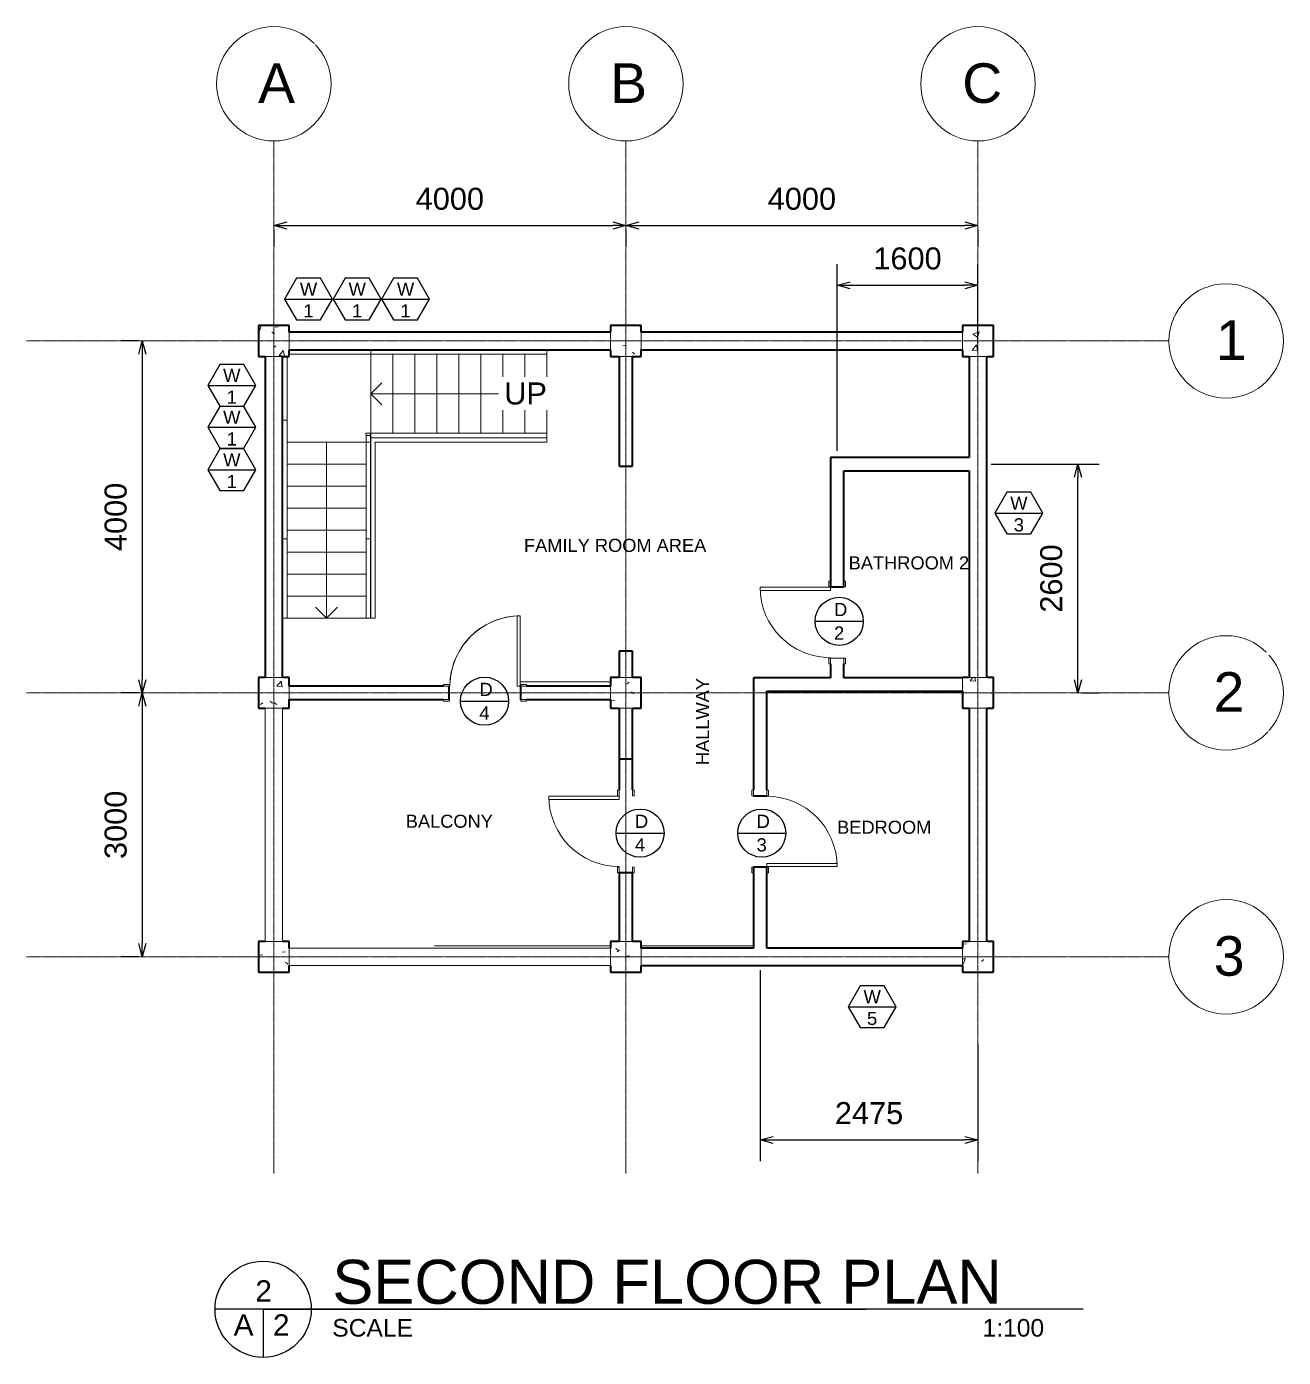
# Model space of a CAD drawing. Header units: inches. Extents: x -1 to 315328, y 6829 to 107833.
# Drawn here: x 106158 to 120437, y 85995 to 101121 of the extents above; entities that cross this region are included whole.
import ezdxf

# ---------------------------------------------------------------- set-up
doc = ezdxf.new("R2010")
doc.units = ezdxf.units.IN
doc.header["$MEASUREMENT"] = 0
for name, pattern in [('Dash', [6.35, 3.175, -3.175]), ('Grid Line', [22.225, 12.7, -3.175, 3.175, -3.175]), ('Overhead', [3.96875, 2.38125, -1.5875])]:
    doc.linetypes.add(name, pattern=pattern)
for name, color, linetype, lineweight in [('A-ANNO-DIMS', 211, 'Continuous', 9), ('A-DOOR', 31, 'Continuous', 18), ('A-FLOR-HRAL', 11, 'Continuous', 9), ('A-WALL', 113, 'Continuous', 18), ('S-BEAM', 12, 'Continuous', 9), ('S-COLS', 52, 'Continuous', 9), ('S-COLS-HDLN', 52, 'Dash', 9), ('S-GRID', 1, 'Continuous', 9), ('S-GRID-IDEN', 1, 'Continuous', 9), ('S-STRS', 31, 'Continuous', 9), ('S-STRS-ANNO', 31, 'Continuous', 9), ('S-STRS-IDEN', 31, 'Continuous', 9)]:
    doc.layers.add(name, color=color, linetype=linetype, lineweight=lineweight)
doc.layers.add('TEXTS', color=2, linetype='Continuous')
doc.styles.add('Arial', font='arial.ttf', dxfattribs={"height": 250})
doc.styles.add('Arial_1', font='arial.ttf', dxfattribs={"height": 450})
doc.styles.get("Standard").update_dxf_attribs({"font": 'arial.ttf'})
doc.dimstyles.new('Arrow_-_2_5mm_Arial', dxfattribs={"dimscale": 304.8, "dimtxt": 255.06485, "dimasz": 0.492126, "dimexe": 0.787402, "dimexo": 0.492126, "dimgap": 0.574147, "dimtad": 1, "dimdec": 0, "dimzin": 0, "dimdsep": 46, "dimtxsty": 'Arial', "dimblk1": 'OPEN30', "dimblk2": 'OPEN30', "dimsah": 1, "dimcen": 0.09, "dimazin": 0, "dimtfac": 1, "dimtdec": 4, "dimtix": 1, "dimtmove": 0, "dimatfit": 3, "dimfxl": 1, "dimtvp": 1, "dimtfill": 1, "dimtolj": 1, "dimtzin": 0, "dimarcsym": 2})
pattern_1 = [(50, (116336.9, 100500.4), (728.737, -63.756), [76.2, -838.2]), (355, (116336.9, 100500.4), (-140.97, 764.228), [60.96, -670.56]), (100.451, (116397.65, 100495.1), (587.77, 700.467), [64.76, -712.36]), (46.184, (116336.9, 100703.6), (1084.316, -168.17), [114.3, -1257.3]), (96.636, (116427.3, 100689.6), (949.61, 989.71), [97.14, -1068.54]), (351.184, (116336.9, 100703.6), (949.62, 989.7), [91.44, -1005.84]), (21, (116438.5, 100652.8), (606.458, -409.06), [76.2, -838.2]), (326, (116438.5, 100652.8), (247.21, 736.753), [60.96, -670.56]), (71.451, (116489.06, 100618.7), (853.67, 327.685), [64.76, -712.36]), (37.5, (116336.92, 100500.41), (12.3547, 338.22), [33.528, -628.904, 33.528, -647.192, -673.1]), (37.5, (116336.92, 100500.41), (12.3547, 338.22), [-1343.152, 33.528, -639.572]), (7.5, (116336.92, 100500.4), (267.279, 400.722), [33.528, -354.584, 33.528, -613.664, -256.54]), (7.5, (116336.92, 100500.4), (267.279, 400.722), [-1035.304, 33.528, -223.012]), (327.5, (116110.36, 100500.41), (542.3633, -22.9153), [33.528, -220.472, 33.528, -758.952, -1051.56]), (327.5, (116110.36, 100500.41), (542.3633, -22.9153), [-1046.48, 33.528, -1018.032]), (317.5, (116008.76, 100500.4), (592.517, 101.707), [33.528, -296.672, 33.528, -492.76, -746.76]), (317.5, (116008.76, 100500.4), (592.517, 101.707), [-856.488, 33.528, -713.232])]

# ---------------------------------------------------------------- blocks, each defined once
blk = doc.blocks.new('Top Rail Type - Top Rail_Internal_-425698-2F')
at = {"layer": 'A-FLOR-HRAL'}
for p, q in [((-7269, -3853), (-7269, -3128)), ((-7219, -3128), (-7219, -3853)), ((-7194, -3053), (-6269, -3053)), ((-6269, -3103), (-7194, -3103)), ((-6269, -3053), (-4269, -3053)), ((-6269, -3053), (-6269, -3103)), ((-4269, -3103), (-6269, -3103)), ((-4269, -3053), (-4269, -3103)), ((-7269, -3853), (-7219, -3853)), ((-7219, -5203), (-7269, -5203))]:
    blk.add_line(p, q, dxfattribs=at)
blk = doc.blocks.new('Top Rail Type - Top Rail_Internal_-V1-2F')
at = {"layer": 'A-FLOR-HRAL'}
for p, q in [((-7269, -3128), (-7269, -3853)), ((-7219, -3128), (-7219, -3853)), ((-6269, -3053), (-7194, -3053)), ((-6269, -3103), (-7194, -3103)), ((-4269, -3053), (-6269, -3053)), ((-4269, -3103), (-6269, -3103)), ((-4269, -3103), (-4269, -3053)), ((-7269, -3853), (-7269, -6103)), ((-7219, -3853), (-7219, -6103)), ((-7219, -6103), (-7269, -6103))]:
    blk.add_line(p, q, dxfattribs=at)
blk = doc.blocks.new('Top Rail Type - Top Rail_Internal_-425710-2F')
at = {"layer": 'A-FLOR-HRAL'}
for p, q in [((-6275, -4002), (-6324, -4002)), ((-6324, -4002), (-6319, -4022)), ((-6320, -4021), (-6270, -4033)), ((-6320, -4103), (-6320, -4021)), ((-6275, -4002), (-4269, -4002)), ((-6264, -4052), (-6275, -4002)), ((-6270, -4033), (-6270, -4103)), ((-4269, -4002), (-4269, -4052)), ((-6320, -4103), (-6270, -4103)), ((-6270, -5203), (-6320, -5203))]:
    blk.add_line(p, q, dxfattribs=at)
blk = doc.blocks.new('Top Rail Type - Top Rail_Internal_-V2-2F')
at = {"layer": 'A-FLOR-HRAL'}
for p, q in [((-6295, -4027), (-6320, -4027)), ((-6320, -4027), (-6320, -4103)), ((-6270, -4027), (-6295, -4027)), ((-6270, -4027), (-6270, -4103)), ((-6269, -4027), (-6269, -4002)), ((-6269, -4052), (-6269, -4027)), ((-4269, -4052), (-6269, -4052)), ((-4269, -4052), (-4269, -4002)), ((-6320, -4103), (-6320, -6103)), ((-6270, -4103), (-6270, -6103)), ((-6270, -6103), (-6320, -6103))]:
    blk.add_line(p, q, dxfattribs=at)
blk = doc.blocks.new('M_Concrete-Square-Column - 350 x 350mm 2-448468-2F')
at = {"layer": 'S-COLS-HDLN', "linetype": 'Continuous'}
h = blk.add_hatch(dxfattribs=at)
h.set_pattern_fill('FP_2', color=256, style=0, pattern_type=2)
h.set_pattern_definition([(50, (7369.5, 9952.54), (728.737, -63.756), [76.2, -838.2]), (355, (7369.5, 9952.54), (-140.97, 764.228), [60.96, -670.56]), (100.451, (7430.2, 9947.2), (587.77, 700.467), [64.76, -712.36]), (46.184, (7369.5, 10155.7), (1084.316, -168.17), [114.3, -1257.3]), (96.636, (7459.9, 10141.7), (949.61, 989.71), [97.14, -1068.54]), (351.184, (7369.5, 10155.7), (949.62, 989.7), [91.44, -1005.84]), (21, (7471.1, 10104.94), (606.458, -409.06), [76.2, -838.2]), (326, (7471.1, 10104.94), (247.21, 736.753), [60.96, -670.56]), (71.451, (7521.6, 10070.85), (853.67, 327.685), [64.76, -712.36]), (37.5, (7369.5, 9952.54), (12.3547, 338.22), [33.528, -628.904, 33.528, -647.192, -673.1]), (37.5, (7369.5, 9952.54), (12.3547, 338.22), [-1343.152, 33.528, -639.572]), (7.5, (7369.5, 9952.54), (267.279, 400.722), [33.528, -354.584, 33.528, -613.664, -256.54]), (7.5, (7369.5, 9952.54), (267.279, 400.722), [-1035.304, 33.528, -223.012]), (327.5, (7142.92, 9952.54), (542.3633, -22.9153), [33.528, -220.472, 33.528, -758.952, -1051.56]), (327.5, (7142.92, 9952.54), (542.3633, -22.9153), [-1046.48, 33.528, -1018.032]), (317.5, (7041.3, 9952.54), (592.517, 101.707), [33.528, -296.672, 33.528, -492.76, -746.76]), (317.5, (7041.3, 9952.54), (592.517, 101.707), [-856.488, 33.528, -713.232])])
h.paths.add_polyline_path([(175, -175), (175, 175), (-175, 175), (-175, -175), (-140, -175)])
at = {"layer": 'S-COLS', "lineweight": 35}
for p, q in [((-100, 175), (-175, 175)), ((-175, 175), (-175, -175)), ((175, 175), (100, 175)), ((175, 100), (175, 175)), ((175, -175), (175, -100)), ((-175, -175), (175, -175))]:
    blk.add_line(p, q, dxfattribs=at)
blk = doc.blocks.new('_Open30')
at = {"color": 0, "linetype": 'ByBlock', "lineweight": -2}
for p, q in [((-1, 0.27), (0, 0)), ((0, 0), (-1, -0.27)), ((0, 0), (-1, 0))]:
    blk.add_line(p, q, dxfattribs=at)
blk = doc.blocks.new('*D65')
at = {"layer": 'A-ANNO-DIMS', "color": 0, "lineweight": -2, "transparency": 16777216}
for p, q in [((108967, 98816), (108967, 98620)), ((109117, 98860), (112817, 98860)), ((112967, 98816), (112967, 98620))]:
    blk.add_line(p, q, dxfattribs=at)
at = {"layer": 'Defpoints', "color": 0, "transparency": 16777216}
for p in [(108967, 98966), (112967, 98966), (112967, 98860)]:
    blk.add_point(p, dxfattribs=at)
at = {"layer": 'A-ANNO-DIMS', "color": 0, "lineweight": -2, "transparency": 16777216, "xscale": 150, "yscale": 150, "zscale": 150, "rotation": 180}
blk.add_blockref('_Open30', (108967, 98860), dxfattribs=at)
at = {"layer": 'A-ANNO-DIMS', "color": 0, "lineweight": -2, "transparency": 16777216, "xscale": 150, "yscale": 150, "zscale": 150}
blk.add_blockref('_Open30', (112967, 98860), dxfattribs=at)
at = {"layer": 'A-ANNO-DIMS', "color": 0, "transparency": 16777216, "insert": (110967, 99162), "char_height": 250, "width": 922.94, "attachment_point": 5, "style": 'Arial'}
blk.add_mtext('\\A1;4000', dxfattribs=at)
blk = doc.blocks.new('*D66')
at = {"layer": 'A-ANNO-DIMS', "color": 0, "lineweight": -2, "transparency": 16777216}
for p, q in [((112967, 98816), (112967, 98620)), ((113117, 98860), (116817, 98860)), ((116967, 98816), (116967, 98620))]:
    blk.add_line(p, q, dxfattribs=at)
at = {"layer": 'Defpoints', "color": 0, "transparency": 16777216}
for p in [(112967, 98966), (116967, 98966), (116967, 98860)]:
    blk.add_point(p, dxfattribs=at)
at = {"layer": 'A-ANNO-DIMS', "color": 0, "lineweight": -2, "transparency": 16777216, "xscale": 150, "yscale": 150, "zscale": 150, "rotation": 180}
blk.add_blockref('_Open30', (112967, 98860), dxfattribs=at)
at = {"layer": 'A-ANNO-DIMS', "color": 0, "lineweight": -2, "transparency": 16777216, "xscale": 150, "yscale": 150, "zscale": 150}
blk.add_blockref('_Open30', (116967, 98860), dxfattribs=at)
at = {"layer": 'A-ANNO-DIMS', "color": 0, "transparency": 16777216, "insert": (114967, 99162), "char_height": 250, "width": 922.94, "attachment_point": 5, "style": 'Arial'}
blk.add_mtext('\\A1;4000', dxfattribs=at)
blk = doc.blocks.new('*D67')
at = {"layer": 'A-ANNO-DIMS', "color": 0, "lineweight": -2, "transparency": 16777216}
for p, q in [((107430, 97548), (107233, 97548)), ((107473, 97398), (107473, 93698)), ((107430, 93548), (107233, 93548))]:
    blk.add_line(p, q, dxfattribs=at)
at = {"layer": 'Defpoints', "color": 0, "transparency": 16777216}
for p in [(107580, 97548), (107473, 93548), (107580, 93548)]:
    blk.add_point(p, dxfattribs=at)
at = {"layer": 'A-ANNO-DIMS', "color": 0, "lineweight": -2, "transparency": 16777216, "xscale": 150, "yscale": 150, "zscale": 150}
for p, rotation in [((107473, 97548), 90), ((107473, 93548), 270)]:
    blk.add_blockref('_Open30', p, dxfattribs=dict(at, rotation=rotation))
at = {"layer": 'A-ANNO-DIMS', "color": 0, "transparency": 16777216, "insert": (107171, 95548), "char_height": 250, "width": 922.94, "attachment_point": 5, "rotation": 90, "style": 'Arial'}
blk.add_mtext('\\A1;4000', dxfattribs=at)
blk = doc.blocks.new('*D68')
at = {"layer": 'A-ANNO-DIMS', "color": 0, "lineweight": -2, "transparency": 16777216}
for p, q in [((107430, 93548), (107233, 93548)), ((107473, 93398), (107473, 90698)), ((107430, 90548), (107233, 90548))]:
    blk.add_line(p, q, dxfattribs=at)
at = {"layer": 'Defpoints', "color": 0, "transparency": 16777216}
for p in [(107580, 93548), (107473, 90548), (107580, 90548)]:
    blk.add_point(p, dxfattribs=at)
at = {"layer": 'A-ANNO-DIMS', "color": 0, "lineweight": -2, "transparency": 16777216, "xscale": 150, "yscale": 150, "zscale": 150}
for p, rotation in [((107473, 93548), 90), ((107473, 90548), 270)]:
    blk.add_blockref('_Open30', p, dxfattribs=dict(at, rotation=rotation))
at = {"layer": 'A-ANNO-DIMS', "color": 0, "transparency": 16777216, "insert": (107171, 92048), "char_height": 250, "width": 922.94, "attachment_point": 5, "rotation": 90, "style": 'Arial'}
blk.add_mtext('\\A1;3000', dxfattribs=at)
blk = doc.blocks.new('*D69')
at = {"layer": 'A-ANNO-DIMS', "color": 0, "lineweight": -2, "transparency": 16777216}
for p, q in [((114492, 90398), (114492, 88227)), ((116967, 89550), (116967, 88227)), ((114642, 88467), (116817, 88467))]:
    blk.add_line(p, q, dxfattribs=at)
at = {"layer": 'Defpoints', "color": 0, "transparency": 16777216}
for p in [(114492, 90548), (116967, 89700), (116967, 88467)]:
    blk.add_point(p, dxfattribs=at)
at = {"layer": 'A-ANNO-DIMS', "color": 0, "lineweight": -2, "transparency": 16777216, "xscale": 150, "yscale": 150, "zscale": 150, "rotation": 180}
blk.add_blockref('_Open30', (114492, 88467), dxfattribs=at)
at = {"layer": 'A-ANNO-DIMS', "color": 0, "lineweight": -2, "transparency": 16777216, "xscale": 150, "yscale": 150, "zscale": 150}
blk.add_blockref('_Open30', (116967, 88467), dxfattribs=at)
at = {"layer": 'A-ANNO-DIMS', "color": 0, "transparency": 16777216, "insert": (115730, 88770), "char_height": 250, "width": 922.94, "attachment_point": 5, "style": 'Arial'}
blk.add_mtext('\\A1;2475', dxfattribs=at)
blk = doc.blocks.new('*D70')
at = {"layer": 'A-ANNO-DIMS', "color": 0, "lineweight": -2, "transparency": 16777216}
for p, q in [((117117, 96148), (118344, 96148)), ((118104, 93698), (118104, 95998)), ((118148, 93548), (118344, 93548))]:
    blk.add_line(p, q, dxfattribs=at)
at = {"layer": 'Defpoints', "color": 0, "transparency": 16777216}
for p in [(116967, 96148), (118104, 96148), (117998, 93548)]:
    blk.add_point(p, dxfattribs=at)
at = {"layer": 'A-ANNO-DIMS', "color": 0, "lineweight": -2, "transparency": 16777216, "xscale": 150, "yscale": 150, "zscale": 150}
for p, rotation in [((118104, 96148), 90), ((118104, 93548), 270)]:
    blk.add_blockref('_Open30', p, dxfattribs=dict(at, rotation=rotation))
at = {"layer": 'A-ANNO-DIMS', "color": 0, "transparency": 16777216, "insert": (117801, 94848), "char_height": 250, "width": 922.94, "attachment_point": 5, "rotation": 90, "style": 'Arial'}
blk.add_mtext('\\A1;2600', dxfattribs=at)
blk = doc.blocks.new('*D71')
at = {"layer": 'A-ANNO-DIMS', "color": 0, "lineweight": -2, "transparency": 16777216}
for p, q in [((115367, 96298), (115367, 98421)), ((116967, 97523), (116967, 98421)), ((115517, 98181), (116817, 98181))]:
    blk.add_line(p, q, dxfattribs=at)
at = {"layer": 'Defpoints', "color": 0, "transparency": 16777216}
for p in [(116967, 98181), (116967, 97373), (115367, 96148)]:
    blk.add_point(p, dxfattribs=at)
at = {"layer": 'A-ANNO-DIMS', "color": 0, "lineweight": -2, "transparency": 16777216, "xscale": 150, "yscale": 150, "zscale": 150, "rotation": 180}
blk.add_blockref('_Open30', (115367, 98181), dxfattribs=at)
at = {"layer": 'A-ANNO-DIMS', "color": 0, "lineweight": -2, "transparency": 16777216, "xscale": 150, "yscale": 150, "zscale": 150}
blk.add_blockref('_Open30', (116967, 98181), dxfattribs=at)
at = {"layer": 'A-ANNO-DIMS', "color": 0, "transparency": 16777216, "insert": (116167, 98484), "char_height": 250, "width": 922.94, "attachment_point": 5, "style": 'Arial'}
blk.add_mtext('\\A1;1600', dxfattribs=at)
blk = doc.blocks.new('Grid - M_Grid Head - Circle-11575-1F')
at = {"layer": 'S-GRID-IDEN'}
blk.add_circle((0, 0), 6.5, dxfattribs=at)
blk = doc.blocks.new('M_Door-Interior-Single-1_Panel-Wood - M_Door-Interior-Single-1_Panel-Wood-V3-2F')
at = {"layer": 'A-DOOR'}
for p, q in [((400, 872), (365, 872)), ((365, 872), (365, 72)), ((400, 72), (400, 872)), ((365, 72), (400, 72))]:
    blk.add_line(p, q, dxfattribs=at)
at = {"layer": 'A-DOOR', "lineweight": 9}
for p, q in [((-406, 92), (-471, 92)), ((-471, 92), (-471, 72)), ((-471, 72), (-406, 72)), ((-406, 72), (-406, 92)), ((471, 92), (406, 92)), ((406, 92), (406, 72)), ((406, 72), (471, 72)), ((471, 72), (471, 92)), ((-406, -78), (-471, -78)), ((-471, -78), (-471, -98)), ((-471, -98), (-406, -98)), ((-406, -98), (-406, -78)), ((471, -78), (406, -78)), ((406, -78), (406, -98)), ((406, -98), (471, -98)), ((471, -98), (471, -78))]:
    blk.add_line(p, q, dxfattribs=at)
blk.add_arc((400, 72), 800, 90, 180, dxfattribs=at)
blk = doc.blocks.new('M_Door-Interior-Single-2_Panel-Wood - M_Door-Interior-Single-2_Panel-Wood-540693-2F')
at = {"layer": 'A-DOOR'}
for p, q in [((400, 872), (365, 872)), ((365, 872), (365, 72)), ((400, 72), (400, 872)), ((365, 72), (400, 72))]:
    blk.add_line(p, q, dxfattribs=at)
at = {"layer": 'A-DOOR', "lineweight": 9}
for p, q in [((-406, 92), (-471, 92)), ((-471, 92), (-471, 72)), ((-471, 72), (-406, 72)), ((-406, 72), (-406, 92)), ((471, 92), (406, 92)), ((406, 92), (406, 72)), ((406, 72), (471, 72)), ((471, 72), (471, 92)), ((-406, -78), (-471, -78)), ((-471, -78), (-471, -98)), ((-471, -98), (-406, -98)), ((-406, -98), (-406, -78)), ((471, -78), (406, -78)), ((406, -78), (406, -98)), ((406, -98), (471, -98)), ((471, -98), (471, -78))]:
    blk.add_line(p, q, dxfattribs=at)
blk.add_arc((400, 72), 800, 90, 180, dxfattribs=at)
blk = doc.blocks.new('M_Door-Interior-Single-Full Glass-Wood - M_Door-Interior-Single-Full Glass-Wood-549965-2F')
at = {"layer": 'A-DOOR', "lineweight": 9}
blk.add_arc((400, 71.825), 800, 92.51523, 176.4068143, dxfattribs=at)
blk = doc.blocks.new('M_Door-Interior-Single-Full Glass-Wood - M_Door-Interior-Single-Full Glass-Wood-V4-2F')
at = {"layer": 'A-DOOR'}
for p, q in [((400, 872), (365, 872)), ((365, 872), (365, 72)), ((400, 72), (400, 872)), ((365, 72), (400, 72))]:
    blk.add_line(p, q, dxfattribs=at)
at = {"layer": 'A-DOOR', "lineweight": 9}
for p, q in [((-406, 92), (-471, 92)), ((-471, 92), (-471, 72)), ((-471, 72), (-406, 72)), ((-406, 72), (-406, 92)), ((471, 92), (406, 92)), ((406, 92), (406, 72)), ((406, 72), (471, 72)), ((471, 72), (471, 92)), ((-406, -78), (-471, -78)), ((-471, -78), (-471, -98)), ((-471, -98), (-406, -98)), ((-406, -98), (-406, -78)), ((471, -78), (406, -78)), ((406, -78), (406, -98)), ((406, -98), (471, -98)), ((471, -98), (471, -78))]:
    blk.add_line(p, q, dxfattribs=at)
blk.add_arc((400, 72), 800, 90, 180, dxfattribs=at)

msp = doc.modelspace()

# ---------------------------------------------------------------- hatches: boundary and pattern name
at = {"layer": 'S-COLS'}
h = msp.add_hatch(dxfattribs=at)
h.set_pattern_fill('FP_1', color=256, style=0, pattern_type=2)
h.set_pattern_definition(pattern_1)
h.paths.add_polyline_path([(109142.43234, 97372.87247), (109142.43234, 97722.87247), (108792.43234, 97722.87247), (108792.43234, 97372.87247), (109067.43234, 97372.87247)])
h = msp.add_hatch(dxfattribs=at)
h.set_pattern_fill('FP_1', color=256, style=0, pattern_type=2)
h.set_pattern_definition(pattern_1)
h.paths.add_polyline_path([(113042.43234, 97372.87247), (113142.43234, 97372.87247), (113142.43234, 97722.87247), (112792.43234, 97722.87247), (112792.43234, 97372.87247), (112892.43234, 97372.87247)])
h = msp.add_hatch(dxfattribs=at)
h.set_pattern_fill('FP_1', color=256, style=0, pattern_type=2)
h.set_pattern_definition(pattern_1)
h.paths.add_polyline_path([(117067.43234, 97372.87247), (117142.43234, 97372.87247), (117142.43234, 97722.87247), (116792.43234, 97722.87247), (116792.43234, 97372.87247), (116867.43234, 97372.87247)])
h = msp.add_hatch(dxfattribs=at)
h.set_pattern_fill('FP_1', color=256, style=0, pattern_type=2)
h.set_pattern_definition(pattern_1)
h.paths.add_polyline_path([(108867.43234, 93372.87247), (109142.43234, 93372.87247), (109142.43234, 93722.87247), (108792.43234, 93722.87247), (108792.43234, 93372.87247), (108827.4054, 93372.87247)])
h = msp.add_hatch(dxfattribs=at)
h.set_pattern_fill('FP_1', color=256, style=0, pattern_type=2)
h.set_pattern_definition(pattern_1)
h.paths.add_polyline_path([(113142.43234, 93372.87247), (113142.43234, 93722.87247), (112792.43234, 93722.87247), (112792.43234, 93372.87247), (113042.43234, 93372.87247)])
h = msp.add_hatch(dxfattribs=at)
h.set_pattern_fill('FP_1', color=256, style=0, pattern_type=2)
h.set_pattern_definition(pattern_1)
h.paths.add_polyline_path([(117067.43234, 93372.87247), (117142.43234, 93372.87247), (117142.43234, 93722.87247), (116792.43234, 93722.87247), (116792.43234, 93372.87247), (116867.43234, 93372.87247)])
h = msp.add_hatch(dxfattribs=at)
h.set_pattern_fill('FP_1', color=256, style=0, pattern_type=2)
h.set_pattern_definition(pattern_1)
h.paths.add_polyline_path([(113142.43234, 90372.87247), (113142.43234, 90722.87247), (112792.43234, 90722.87247), (112792.43234, 90372.87247)])
h = msp.add_hatch(dxfattribs=at)
h.set_pattern_fill('FP_1', color=256, style=0, pattern_type=2)
h.set_pattern_definition(pattern_1)
h.paths.add_polyline_path([(117142.43234, 90372.87247), (117142.43234, 90722.87247), (116792.43234, 90722.87247), (116792.43234, 90372.87247)])

# ---------------------------------------------------------------- linework, layer by layer
at = {"layer": 'A-WALL', "lineweight": 35}
for p, q in [((112792.43234, 97647.87247), (109142.43234, 97647.87247)), ((116792.43234, 97647.87247), (113142.43234, 97647.87247)), ((109142.43234, 97447.87247), (112792.43234, 97447.87247)), ((113142.43234, 97447.87247), (116792.43234, 97447.87247)), ((108867.43234, 97372.87247), (108867.43234, 93722.87247)), ((109067.43234, 93722.87247), (109067.43234, 97372.87247)), ((112892.43234, 97372.87247), (112892.43234, 96122.87247)), ((113042.43234, 96122.87247), (113042.43234, 97372.87247)), ((116867.43234, 97372.87247), (116867.43234, 96222.87247)), ((117067.43234, 93722.87247), (117067.43234, 97372.87247)), ((115292.43234, 96222.87247), (115292.43234, 94754.22247)), ((116867.43234, 96222.87247), (115292.43234, 96222.87247)), ((112892.43234, 96122.87247), (113042.43234, 96122.87247)), ((115442.43234, 94754.22247), (115442.43234, 96072.87247)), ((115442.43234, 96072.87247), (116867.43234, 96072.87247)), ((116867.43234, 96072.87247), (116867.43234, 93722.87247)), ((115292.43234, 94754.22247), (115442.43234, 94754.22247)), ((112892.43234, 94022.87247), (112892.43234, 93722.87247)), ((113042.43234, 94022.87247), (112892.43234, 94022.87247)), ((112892.43234, 94022.87247), (112892.43234, 93722.87247)), ((113042.43234, 94022.87247), (112892.43234, 94022.87247)), ((113042.43234, 93722.87247), (113042.43234, 94022.87247)), ((113042.43234, 93722.87247), (113042.43234, 94022.87247)), ((115292.43234, 93876.52247), (115292.43234, 93717.87247)), ((115292.43234, 93782.87247), (115292.43234, 93717.87247)), ((115442.43234, 93717.87247), (115442.43234, 93876.52247)), ((115442.43234, 93717.87247), (115442.43234, 93782.87247)), ((115292.43234, 93717.87247), (114417.43234, 93717.87247)), ((114417.43234, 93717.87247), (114417.43234, 92539.92208)), ((115292.43234, 93717.87247), (114417.43234, 93717.87247)), ((114417.43234, 93717.87247), (114417.43234, 92444.22247)), ((116792.43234, 93717.87247), (115442.43234, 93717.87247)), ((110896.08234, 93622.87247), (109142.43234, 93622.87247)), ((110961.08234, 93472.87247), (110961.08234, 93622.87247)), ((111773.78234, 93472.87247), (111773.78234, 93622.87247)), ((112792.43234, 93622.87247), (111838.78234, 93622.87247)), ((112792.43234, 93622.87247), (112192.48195, 93622.87247)), ((114567.43234, 93567.87247), (116792.43234, 93567.87247)), ((114567.43234, 92539.92208), (114567.43234, 93567.87247)), ((114567.43234, 92444.22247), (114567.43234, 93567.87247)), ((109142.43234, 93472.87247), (110896.08234, 93472.87247)), ((111838.78234, 93472.87247), (112792.43234, 93472.87247)), ((112192.48195, 93472.87247), (112792.43234, 93472.87247)), ((112892.43234, 93372.87247), (112892.43234, 92797.87247)), ((112892.43234, 93372.87247), (112892.43234, 92444.22247)), ((113042.43234, 92797.87247), (113042.43234, 93372.87247)), ((113042.43234, 92444.22247), (113042.43234, 93372.87247)), ((116867.43234, 93372.87247), (116867.43234, 90722.87247)), ((117067.43234, 90722.87247), (117067.43234, 93372.87247)), ((112892.43234, 92797.87247), (113042.43234, 92797.87247)), ((112892.43234, 92797.87247), (113042.43234, 92797.87247)), ((114417.43234, 92379.22247), (114567.43234, 92379.22247)), ((114567.43234, 91566.52247), (114417.43234, 91566.52247)), ((114417.43234, 91566.52247), (114417.43234, 90647.87247)), ((114567.43234, 90647.87247), (114567.43234, 91566.52247)), ((113042.43234, 91501.93729), (112892.43234, 91501.93729)), ((112892.43234, 91501.52247), (112892.43234, 90722.87247)), ((113042.43234, 90722.87247), (113042.43234, 91501.52247)), ((114417.43234, 91501.52247), (114417.43234, 90647.87247)), ((114567.43234, 90647.87247), (114567.43234, 91501.52247)), ((112892.43234, 91297.87247), (112892.43234, 90722.87247)), ((113042.43234, 90722.87247), (113042.43234, 91297.87247)), ((114417.43234, 90647.87247), (113142.43234, 90647.87247)), ((114417.43234, 90647.87247), (113142.43234, 90647.87247)), ((116792.43234, 90647.87247), (114567.43234, 90647.87247)), ((113142.43234, 90447.87247), (116792.43234, 90447.87247))]:
    msp.add_line(p, q, dxfattribs=at)
at = {"layer": 'A-WALL'}
for p, q in [((115292.43234, 93941.52247), (115442.43234, 93941.52247)), ((112892.43234, 93722.87247), (113042.43234, 93722.87247)), ((112792.43234, 93472.87247), (112792.43234, 93622.87247)), ((108867.43234, 90722.87247), (108867.43234, 93372.87247)), ((109067.43234, 93372.87247), (108867.43234, 93372.87247)), ((109067.43234, 93372.87247), (109067.43234, 90722.87247)), ((113042.43234, 93372.87247), (112892.43234, 93372.87247)), ((109067.43234, 90722.87247), (108867.43234, 90722.87247)), ((109142.43234, 90647.87247), (110792.43234, 90647.87247)), ((109142.43234, 90647.87247), (109142.43234, 90447.87247)), ((110792.43234, 90647.87247), (112792.43234, 90647.87247)), ((112792.43234, 90647.87247), (112792.43234, 90447.87247)), ((112892.43234, 90722.87247), (113042.43234, 90722.87247)), ((112792.43234, 90447.87247), (109142.43234, 90447.87247))]:
    msp.add_line(p, q, dxfattribs=at)
at = {"layer": 'S-BEAM'}
for p, q in [((111767.43234, 93672.87247), (112792.43234, 93672.87247)), ((110792.43234, 90672.87247), (112792.43234, 90672.87247)), ((114417.43234, 90672.87247), (113142.43234, 90672.87247))]:
    msp.add_line(p, q, dxfattribs=at)
at = {"layer": 'S-COLS', "lineweight": 35}
for p, q in [((109142.43234, 97722.87247), (108792.43234, 97722.87247)), ((108792.43234, 97722.87247), (108792.43234, 97372.87247)), ((109142.43234, 97647.87247), (109142.43234, 97722.87247)), ((113142.43234, 97722.87247), (112792.43234, 97722.87247)), ((112792.43234, 97722.87247), (112792.43234, 97647.87247)), ((113142.43234, 97647.87247), (113142.43234, 97722.87247)), ((117142.43234, 97722.87247), (116792.43234, 97722.87247)), ((116792.43234, 97722.87247), (116792.43234, 97647.87247)), ((117142.43234, 97372.87247), (117142.43234, 97722.87247)), ((109142.43234, 97372.87247), (109142.43234, 97447.87247)), ((112792.43234, 97447.87247), (112792.43234, 97372.87247)), ((113142.43234, 97372.87247), (113142.43234, 97447.87247)), ((116792.43234, 97447.87247), (116792.43234, 97372.87247)), ((108792.43234, 97372.87247), (108867.43234, 97372.87247)), ((109067.43234, 97372.87247), (109142.43234, 97372.87247)), ((112792.43234, 97372.87247), (112892.43234, 97372.87247)), ((113042.43234, 97372.87247), (113142.43234, 97372.87247)), ((116792.43234, 97372.87247), (116867.43234, 97372.87247)), ((117067.43234, 97372.87247), (117142.43234, 97372.87247)), ((108867.43234, 93722.87247), (108792.43234, 93722.87247)), ((108792.43234, 93722.87247), (108792.43234, 93372.87247)), ((109142.43234, 93722.87247), (109067.43234, 93722.87247)), ((109142.43234, 93622.87247), (109142.43234, 93722.87247)), ((112892.43234, 93722.87247), (112792.43234, 93722.87247)), ((112792.43234, 93722.87247), (112792.43234, 93622.87247)), ((112892.43234, 93722.87247), (112792.43234, 93722.87247)), ((112792.43234, 93722.87247), (112792.43234, 93622.87247)), ((113142.43234, 93722.87247), (113042.43234, 93722.87247)), ((113142.43234, 93722.87247), (113042.43234, 93722.87247)), ((113142.43234, 93372.87247), (113142.43234, 93722.87247)), ((113142.43234, 93372.87247), (113142.43234, 93722.87247)), ((116867.43234, 93722.87247), (116792.43234, 93722.87247)), ((116792.43234, 93722.87247), (116792.43234, 93717.87247)), ((117142.43234, 93722.87247), (117067.43234, 93722.87247)), ((117142.43234, 93372.87247), (117142.43234, 93722.87247)), ((116792.43234, 93567.87247), (116792.43234, 93372.87247)), ((108792.43234, 93372.87247), (108867.43234, 93372.87247)), ((109067.43234, 93372.87247), (109142.43234, 93372.87247)), ((109142.43234, 93372.87247), (109142.43234, 93472.87247)), ((112792.43234, 93472.87247), (112792.43234, 93372.87247)), ((112792.43234, 93472.87247), (112792.43234, 93372.87247)), ((112792.43234, 93372.87247), (112892.43234, 93372.87247)), ((112792.43234, 93372.87247), (112892.43234, 93372.87247)), ((113042.43234, 93372.87247), (113142.43234, 93372.87247)), ((113042.43234, 93372.87247), (113142.43234, 93372.87247)), ((116792.43234, 93372.87247), (116867.43234, 93372.87247)), ((117067.43234, 93372.87247), (117142.43234, 93372.87247)), ((112892.43234, 90722.87247), (112792.43234, 90722.87247)), ((112792.43234, 90722.87247), (112792.43234, 90647.87247)), ((112892.43234, 90722.87247), (112792.43234, 90722.87247)), ((112792.43234, 90722.87247), (112792.43234, 90647.87247)), ((113142.43234, 90722.87247), (113042.43234, 90722.87247)), ((113142.43234, 90722.87247), (113042.43234, 90722.87247)), ((113142.43234, 90647.87247), (113142.43234, 90722.87247)), ((113142.43234, 90647.87247), (113142.43234, 90722.87247)), ((116867.43234, 90722.87247), (116792.43234, 90722.87247)), ((116792.43234, 90722.87247), (116792.43234, 90647.87247)), ((117142.43234, 90722.87247), (117067.43234, 90722.87247)), ((117142.43234, 90372.87247), (117142.43234, 90722.87247)), ((112792.43234, 90447.87247), (112792.43234, 90372.87247)), ((112792.43234, 90372.87247), (113142.43234, 90372.87247)), ((113142.43234, 90372.87247), (113142.43234, 90447.87247)), ((116792.43234, 90447.87247), (116792.43234, 90372.87247)), ((116792.43234, 90372.87247), (117142.43234, 90372.87247))]:
    msp.add_line(p, q, dxfattribs=at)
at = {"layer": 'S-COLS'}
for p, q in [((109142.43234, 97447.87247), (109142.43234, 97647.87247)), ((112792.43234, 97647.87247), (112792.43234, 97447.87247)), ((113142.43234, 97447.87247), (113142.43234, 97647.87247)), ((116792.43234, 97647.87247), (116792.43234, 97447.87247)), ((108867.43234, 97372.87247), (109067.43234, 97372.87247)), ((112892.43234, 97372.87247), (113042.43234, 97372.87247)), ((116867.43234, 97372.87247), (117067.43234, 97372.87247)), ((109067.43234, 93722.87247), (108867.43234, 93722.87247)), ((113042.43234, 93722.87247), (112892.43234, 93722.87247)), ((113042.43234, 93722.87247), (112892.43234, 93722.87247)), ((116792.43234, 93717.87247), (116792.43234, 93567.87247)), ((117067.43234, 93722.87247), (116867.43234, 93722.87247)), ((109142.43234, 93472.87247), (109142.43234, 93622.87247)), ((112792.43234, 93622.87247), (112792.43234, 93472.87247)), ((112792.43234, 93622.87247), (112792.43234, 93472.87247)), ((112892.43234, 93372.87247), (113042.43234, 93372.87247)), ((112892.43234, 93372.87247), (113042.43234, 93372.87247)), ((116867.43234, 93372.87247), (117067.43234, 93372.87247)), ((113042.43234, 90722.87247), (112892.43234, 90722.87247)), ((113042.43234, 90722.87247), (112892.43234, 90722.87247)), ((113142.43234, 90447.87247), (113142.43234, 90647.87247)), ((116792.43234, 90647.87247), (116792.43234, 90447.87247)), ((117067.43234, 90722.87247), (116867.43234, 90722.87247))]:
    msp.add_line(p, q, dxfattribs=at)
at = {"layer": 'S-GRID', "linetype": 'Grid Line'}
for p, q in [((108967.43234, 88083.71162), (108967.43234, 99820.538)), ((112967.43234, 88083.71162), (112967.43234, 99820.538)), ((116967.43234, 88083.71162), (116967.43234, 99820.538)), ((106158.43866, 97547.87247), (119137.47052, 97547.87247)), ((106158.43866, 93547.87247), (119137.47052, 93547.87247)), ((106158.43866, 90547.87247), (119137.47052, 90547.87247))]:
    msp.add_line(p, q, dxfattribs=at)
at = {"layer": 'S-STRS'}
for p, q in [((110067.43234, 96498.27247), (110067.43234, 97397.47247)), ((110317.43234, 96498.27247), (110317.43234, 97397.47247)), ((110567.43234, 96498.27247), (110567.43234, 97397.47247)), ((110817.43234, 96498.27247), (110817.43234, 97397.47247)), ((111067.43234, 96498.27247), (111067.43234, 97397.47247)), ((111317.43234, 96498.27247), (111317.43234, 97397.47247)), ((111567.43234, 96498.27247), (111567.43234, 97397.47247)), ((111817.43234, 96498.27247), (111817.43234, 97397.47247)), ((112067.43234, 96498.27247), (112067.43234, 97397.47247)), ((110017.03234, 96397.87247), (109117.83234, 96397.87247)), ((110117.43234, 96447.87247), (110067.43234, 96447.87247)), ((110067.43234, 96447.87247), (110067.43234, 96397.87247)), ((110067.43234, 96397.87247), (110067.43234, 96147.87247)), ((110317.43234, 96447.87247), (110117.43234, 96447.87247)), ((110117.43234, 96397.87247), (110117.43234, 94397.87247)), ((112067.43234, 96397.87247), (110117.43234, 96397.87247)), ((110567.43234, 96447.87247), (110317.43234, 96447.87247)), ((110817.43234, 96447.87247), (110567.43234, 96447.87247)), ((111067.43234, 96447.87247), (110817.43234, 96447.87247)), ((111317.43234, 96447.87247), (111067.43234, 96447.87247)), ((111567.43234, 96447.87247), (111317.43234, 96447.87247)), ((111817.43234, 96447.87247), (111567.43234, 96447.87247)), ((112067.43234, 96447.87247), (111817.43234, 96447.87247)), ((112067.43234, 96397.87247), (112067.43234, 96447.87247)), ((110017.03234, 96147.87247), (109117.83234, 96147.87247)), ((110067.43234, 96147.87247), (110067.43234, 95897.87247)), ((110017.03234, 95897.87247), (109117.83234, 95897.87247)), ((110067.43234, 95897.87247), (110067.43234, 95647.87247)), ((110017.03234, 95647.87247), (109117.83234, 95647.87247)), ((110067.43234, 95647.87247), (110067.43234, 95397.87247)), ((110017.03234, 95397.87247), (109117.83234, 95397.87247)), ((110067.43234, 95397.87247), (110067.43234, 95147.87247)), ((110017.03234, 95147.87247), (109117.83234, 95147.87247)), ((110067.43234, 95147.87247), (110067.43234, 94897.87247)), ((110017.03234, 94897.87247), (109117.83234, 94897.87247)), ((110067.43234, 94897.87247), (110067.43234, 94647.87247)), ((110017.03234, 94647.87247), (109117.83234, 94647.87247)), ((110067.43234, 94647.87247), (110067.43234, 94397.87247)), ((110017.03234, 94397.87247), (109117.83234, 94397.87247)), ((110067.43234, 94397.87247), (110117.43234, 94397.87247))]:
    msp.add_line(p, q, dxfattribs=at)
at = {"layer": 'S-STRS', "linetype": 'Overhead'}
for p, q in [((110067.43234, 96498.27247), (110067.43234, 97397.47247)), ((110317.43234, 96498.27247), (110317.43234, 97397.47247)), ((110567.43234, 96498.27247), (110567.43234, 97397.47247)), ((110817.43234, 96498.27247), (110817.43234, 97397.47247)), ((111067.43234, 96498.27247), (111067.43234, 97397.47247)), ((111317.43234, 96498.27247), (111317.43234, 97397.47247)), ((111567.43234, 96498.27247), (111567.43234, 97397.47247)), ((111817.43234, 96498.27247), (111817.43234, 97397.47247)), ((112067.43234, 96498.27247), (112067.43234, 97397.47247)), ((110017.03234, 96397.87247), (109117.83234, 96397.87247)), ((110017.03234, 96147.87247), (109117.83234, 96147.87247)), ((110017.03234, 95897.87247), (109117.83234, 95897.87247)), ((110017.03234, 95647.87247), (109117.83234, 95647.87247)), ((110017.03234, 95397.87247), (109117.83234, 95397.87247)), ((110017.03234, 95147.87247), (109117.83234, 95147.87247)), ((110017.03234, 94897.87247), (109117.83234, 94897.87247)), ((110017.03234, 94647.87247), (109117.83234, 94647.87247))]:
    msp.add_line(p, q, dxfattribs=at)
at = {"layer": 'S-STRS-ANNO'}
for p, q in [((110067.43234, 96947.87247), (110192.43234, 97072.87247)), ((110317.43234, 96947.87247), (110067.43234, 96947.87247)), ((110067.43234, 96947.87247), (110192.43234, 96822.87247)), ((110567.43234, 96947.87247), (110317.43234, 96947.87247)), ((110817.43234, 96947.87247), (110567.43234, 96947.87247)), ((111067.43234, 96947.87247), (110817.43234, 96947.87247)), ((111317.43234, 96947.87247), (111067.43234, 96947.87247)), ((111567.43234, 96947.87247), (111317.43234, 96947.87247)), ((111817.43234, 96947.87247), (111567.43234, 96947.87247)), ((112067.43234, 96947.87247), (111817.43234, 96947.87247)), ((109567.43234, 96397.87247), (109567.43234, 96147.87247)), ((109567.43234, 96147.87247), (109567.43234, 95897.87247)), ((109567.43234, 95897.87247), (109567.43234, 95647.87247)), ((109567.43234, 95647.87247), (109567.43234, 95397.87247)), ((109567.43234, 95397.87247), (109567.43234, 95147.87247)), ((109567.43234, 95147.87247), (109567.43234, 94897.87247)), ((109567.43234, 94897.87247), (109567.43234, 94647.87247)), ((109567.43234, 94647.87247), (109567.43234, 94397.87247)), ((109567.43234, 94397.87247), (109442.43234, 94522.87247)), ((109567.43234, 94397.87247), (109692.43234, 94522.87247))]:
    msp.add_line(p, q, dxfattribs=at)
at = {"layer": 'TEXTS'}
for p, q in [((109087.67775, 98023.55174), (109634.59234, 98023.55174)), ((109641.29109, 98023.55174), (110188.20568, 98023.55174)), ((110190.40308, 98023.55174), (110737.31767, 98023.55174)), ((108216.16917, 97043.18575), (108763.08377, 97043.18575)), ((108216.16917, 96567.65346), (108763.08377, 96567.65346)), ((108216.16917, 96083.89466), (108763.08377, 96083.89466)), ((117159.07729, 95591.42152), (117705.99189, 95591.42152)), ((115117.17672, 94361.51114), (115664.09132, 94361.51114)), ((115117.17672, 94361.51114), (115664.09132, 94361.51114)), ((111087.86602, 93453.68525), (111634.78061, 93453.68525)), ((111087.86602, 93453.68525), (111634.78061, 93453.68525)), ((112854.94343, 91954.2569), (113401.85803, 91954.2569)), ((112854.94343, 91954.2569), (113401.85803, 91954.2569)), ((114237.28758, 91954.2569), (114784.20218, 91954.2569)), ((114237.28758, 91954.2569), (114784.20218, 91954.2569)), ((115492.06959, 89981.52039), (116038.98419, 89981.52039)), ((118161.40305, 86542.33629), (108298.97285, 86542.33629)), ((108845.88745, 86542.33629), (115695.55489, 86542.33629)), ((108845.88745, 86542.33629), (108845.88745, 85995.4217)), ((108845.88745, 86542.33629), (108845.88745, 85995.4217))]:
    msp.add_line(p, q, dxfattribs=at)
for points in [[(109634.59234, 98023.55174), (109497.86369, 98260.3727), (109224.4064, 98260.3727), (109087.67775, 98023.55174), (109224.4064, 97786.73077), (109497.86369, 97786.73077)], [(110188.20568, 98023.55174), (110051.47704, 98260.3727), (109778.01974, 98260.3727), (109641.29109, 98023.55174), (109778.01974, 97786.73077), (110051.47704, 97786.73077)], [(110737.31767, 98023.55174), (110600.58902, 98260.3727), (110327.13173, 98260.3727), (110190.40308, 98023.55174), (110327.13173, 97786.73077), (110600.58902, 97786.73077)], [(108763.08377, 97043.18575), (108626.35512, 97280.00671), (108352.89782, 97280.00671), (108216.16917, 97043.18575), (108352.89782, 96806.36478), (108626.35512, 96806.36478)], [(108763.08377, 96567.65346), (108626.35512, 96804.47443), (108352.89782, 96804.47443), (108216.16917, 96567.65346), (108352.89782, 96330.83249), (108626.35512, 96330.83249)], [(108763.08377, 96083.89466), (108626.35512, 96320.71562), (108352.89782, 96320.71562), (108216.16917, 96083.89466), (108352.89782, 95847.07369), (108626.35512, 95847.07369)], [(117705.99189, 95591.42152), (117569.26324, 95828.24249), (117295.80594, 95828.24249), (117159.07729, 95591.42152), (117295.80594, 95354.60056), (117569.26324, 95354.60056)], [(116038.98419, 89981.52039), (115902.25554, 90218.34135), (115628.79824, 90218.34135), (115492.06959, 89981.52039), (115628.79824, 89744.69942), (115902.25554, 89744.69942)]]:
    msp.add_lwpolyline(points, close=True, dxfattribs=at)
for centre, radius in [((115390.63402, 94361.51114), 273.4573), ((115390.63402, 94361.51114), 273.4573), ((111361.32332, 93453.68525), 273.4573), ((111361.32332, 93453.68525), 273.4573), ((113128.40073, 91954.2569), 273.4573), ((113128.40073, 91954.2569), 273.4573), ((114510.74488, 91954.2569), 273.4573), ((114510.74488, 91954.2569), 273.4573), ((108845.88745, 86542.33629), 546.9146), ((108845.88745, 86542.33629), 546.9146)]:
    msp.add_circle(centre, radius, dxfattribs=at)

# ---------------------------------------------------------------- block references
at = {"layer": 'A-DOOR'}
for name, p, rotation in [('M_Door-Interior-Single-1_Panel-Wood - M_Door-Interior-Single-1_Panel-Wood-V3-2F', (115364.25734, 94347.87247), 89.99999999999991), ('M_Door-Interior-Single-Full Glass-Wood - M_Door-Interior-Single-Full Glass-Wood-V4-2F', (112964.25734, 91972.87247), 90), ('M_Door-Interior-Single-2_Panel-Wood - M_Door-Interior-Single-2_Panel-Wood-540693-2F', (114495.60734, 91972.87247), 269.9999999999973)]:
    msp.add_blockref(name, p, dxfattribs=dict(at, rotation=rotation))
for name in ['M_Door-Interior-Single-Full Glass-Wood - M_Door-Interior-Single-Full Glass-Wood-V4-2F', 'M_Door-Interior-Single-Full Glass-Wood - M_Door-Interior-Single-Full Glass-Wood-549965-2F']:
    msp.add_blockref(name, (111367.43234, 93551.04747), dxfattribs=at)
at = {"layer": 'A-FLOR-HRAL'}
for name in ['Top Rail Type - Top Rail_Internal_-425698-2F', 'Top Rail Type - Top Rail_Internal_-V1-2F', 'Top Rail Type - Top Rail_Internal_-425710-2F', 'Top Rail Type - Top Rail_Internal_-V2-2F']:
    msp.add_blockref(name, (116336.92336, 100500.41432), dxfattribs=at)
at = {"layer": 'S-COLS-HDLN'}
msp.add_blockref('M_Concrete-Square-Column - 350 x 350mm 2-448468-2F', (108967.43234, 90547.87247), dxfattribs=at)
at = {"layer": 'S-GRID-IDEN', "xscale": 99.99999999999993, "yscale": 99.99999999999993, "zscale": 99.99999999999993}
for p in [(108967.43234, 100470.538), (112967.43234, 100470.538), (116967.43234, 100470.538)]:
    msp.add_blockref('Grid - M_Grid Head - Circle-11575-1F', p, dxfattribs=at)
at = {"layer": 'S-GRID-IDEN', "xscale": 99.99999999999993, "yscale": 99.99999999999993, "zscale": 99.99999999999993, "rotation": 269.9999999999994}
for p in [(119787.47052, 97547.87247), (119787.47052, 93547.87247), (119787.47052, 90547.87247)]:
    msp.add_blockref('Grid - M_Grid Head - Circle-11575-1F', p, dxfattribs=at)

# ---------------------------------------------------------------- texts
at = {"color": 252, "true_color": 0x939598}
for s, height, p in [('FAMILY ROOM AREA', 148.2825376, (111809.25846, 95150.40116)), ('BATHROOM 2', 148.282538, (115498.29941, 94951.5664)), ('BALCONY', 148.282538, (110466.16168, 92014.85398)), ('BEDROOM', 148.282538, (115367.43234, 91946.64154))]:
    msp.add_text(s, height=height, dxfattribs=at).set_placement(p)
msp.add_text('HALLWAY', height=148.282538, rotation=90, dxfattribs=at).set_placement((113912.65553, 92726.69368))
for s, p in [('2', (108757.5668, 86629.50359)), ('A', (108510.87146, 86243.08766)), ('2', (108957.65929, 86243.08766))]:
    msp.add_text(s, height=242.20035).set_placement(p)
at = {"layer": 'TEXTS', "style": 'Arial'}
for s, p in [('W', (109262.39777, 98062.05149)), ('W', (109816.01111, 98062.05149)), ('W', (110365.1231, 98062.05149)), ('1', (109302.15619, 97814.82204)), ('1', (109855.76953, 97814.82204)), ('1', (110404.88152, 97814.82204)), ('W', (108390.8892, 97081.6855)), ('1', (108430.64761, 96834.45605)), ('W', (108390.8892, 96606.15321)), ('1', (108430.64761, 96358.92376)), ('W', (108390.8892, 96122.39441)), ('1', (108430.64761, 95875.16496)), ('W', (117333.79732, 95629.92128)), ('3', (117373.55573, 95382.69183)), ('D', (115331.65516, 94420.34495)), ('2', (115331.65516, 94152.78144)), ('D', (111302.34446, 93512.51906)), ('4', (111302.34446, 93244.95556)), ('D', (113069.42187, 92013.09071)), ('D', (114451.76602, 92013.09071)), ('4', (113069.42187, 91745.5272)), ('3', (114451.76602, 91745.5272)), ('W', (115666.78962, 90020.02014)), ('5', (115706.54803, 89772.79069))]:
    msp.add_text(s, height=150, dxfattribs=at).set_placement(p)
at = {"layer": 'TEXTS'}
for s, height, p in [('SECOND FLOOR PLAN', 499.9996013, (109632.11898, 86604.5033)), ('SCALE', 200, (109631.49147, 86231.5256)), ('1:100', 200, (117020.31674, 86231.5256))]:
    msp.add_text(s, height=height, dxfattribs=at).set_placement(p)

# ---------------------------------------------------------------- dimensions: what is measured, and where the dimension line sits
at = {"layer": 'A-ANNO-DIMS'}
for base, p1, p2, override, picture, middle in [((112967.43234, 98859.79205), (108967.43234, 98965.85807), (112967.43234, 98965.85807), {"dimpost": '<>', "dimfxl": 4000, "dimtfill": 0}, '*D65', (110967.43234, 99162.4353)), ((116967.43234, 98859.79205), (112967.43234, 98965.85807), (116967.43234, 98965.85807), {"dimpost": '<>', "dimfxl": 4000, "dimtfill": 0}, '*D66', (114967.43234, 99162.4353)), ((116967.43234, 98181.15134), (115367.43234, 96147.87247), (116967.43234, 97372.87247), {"dimpost": '<>', "dimfxl": 2015.099253, "dimtfill": 0}, '*D71', (116167.43234, 98483.79458)), ((116967.43234, 88467.44089), (114492.43234, 90547.87247), (116967.43234, 89699.99908), {"dimpost": '<>', "dimfxl": 2616.202264, "dimtfill": 0}, '*D69', (115729.93234, 88770.08413))]:
    dim = msp.add_linear_dim(base=base, p1=p1, p2=p2, dimstyle='Arrow_-_2_5mm_Arial', override=override, dxfattribs=at)
    dim.commit()
    dim.dimension.update_dxf_attribs({"geometry": picture, "text_midpoint": middle})
for base, p1, p2, override, picture, middle in [((107473.4369, 93547.87247), (107579.50292, 97547.87247), (107579.50292, 93547.87247), {"dimpost": '<>', "dimfxl": 4000, "dimtfill": 0}, '*D67', (107170.79366, 95547.87247)), ((118103.67691, 96147.87247), (117997.61089, 93547.87247), (116967.43234, 96147.87247), {"dimpost": '<>', "dimfxl": 2796.652972, "dimtfill": 0}, '*D70', (117801.03366, 94847.87247)), ((107473.4369, 90547.87247), (107579.50292, 93547.87247), (107579.50292, 90547.87247), {"dimpost": '<>', "dimfxl": 3000, "dimtfill": 0}, '*D68', (107170.70839, 92047.87247))]:
    dim = msp.add_linear_dim(base=base, p1=p1, p2=p2, angle=90, dimstyle='Arrow_-_2_5mm_Arial', override=override, dxfattribs=at)
    dim.commit()
    dim.dimension.update_dxf_attribs({"geometry": picture, "text_midpoint": middle})

# ---------------------------------------------------------------- next in the draw order: texts
at = {"layer": 'S-GRID-IDEN', "char_height": 450, "attachment_point": 1, "style": 'Arial_1', "bg_fill": 2}
for s, insert, width in [('A', (108788.81028, 100703.10431), 424.894375), ('B', (112788.81028, 100703.10431), 424.894375), ('C', (116788.81028, 100703.10431), 424.894375), ('1', (119670.98833, 97783.14037), 15.2713852), ('2', (119643.89864, 93783.14037), 403.0709046), ('3', (119646.91032, 90783.14037), 357.4555048)]:
    msp.add_mtext(s, dxfattribs=dict(at, insert=insert, width=width))
at = {"layer": 'S-STRS-IDEN', "insert": (111584.77117, 97076.22616), "char_height": 250, "width": 579.1934132, "attachment_point": 1, "line_spacing_factor": 0.941778, "style": 'Arial', "bg_fill": 3, "box_fill_scale": 1.25, "bg_fill_color": 256, "bg_fill_true_color": 13158600, "bg_fill_transparency": 0}
msp.add_mtext('UP', dxfattribs=at)

doc.saveas('drawing.dxf')
